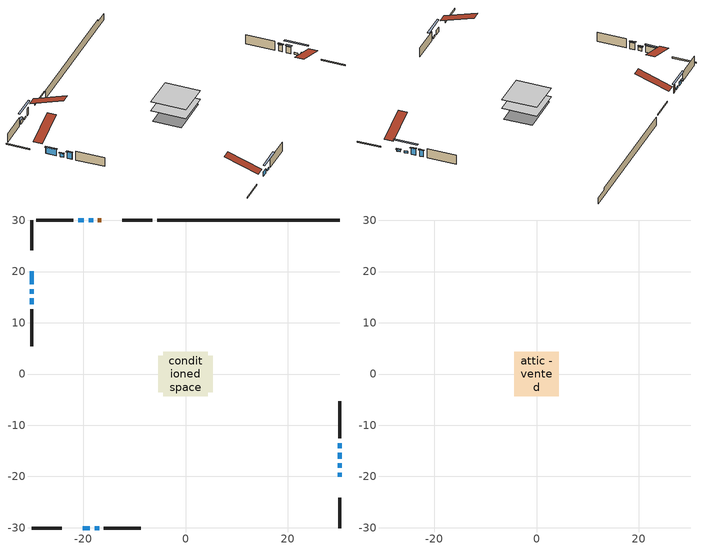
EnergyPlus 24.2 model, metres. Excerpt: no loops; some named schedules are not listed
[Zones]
conditioned space
 floor adiabatic (AdiabaticFloorConstruction): -4.36,-4.36 -4.36,4.36 4.36,4.36 4.36,-4.36 z0.91
 floor foundation (Slab1 construction): -5.35,-3.55 -5.35,3.55 5.35,3.55 5.35,-3.55 z-1.23
 wall outside (RimJoist1 construction): -6.46,30.07 -12.34,30.07 / -30.07,-30.07 -24.19,-30.07 / -30.07,30.07 -30.07,24.19 / 30.07,-30.07 30.07,-24.19 z0.91:1.21
 wall outside (AdiabaticWallConstruction 1): -16.43,30.07 -17.1,30.07 z0.91:2.94
 wall outside (AdiabaticWallConstruction): -20.1,-30.07 -18.65,-30.07 z0.91:2.13; 30.07,-20.1 30.07,-19.23 / 30.07,-18.31 30.07,-17.44 / -18.03,30.07 -18.9,30.07 / -17.73,-30.07 -16.86,-30.07 z0.91:1.45; 30.07,-16.52 30.07,-15.4 / 30.07,-14.47 30.07,-13.5 / -30.07,20.1 -30.07,17.51 / -30.07,14.79 -30.07,13.62 z0.91:2.64; -19.82,30.07 -20.97,30.07 / -30.07,16.58 -30.07,15.71 z0.91:1.9
 wall outside (Wall1 construction): -21.9,30.07 -29.14,30.07 / -15.93,-30.07 -8.69,-30.07 / -30.07,12.69 -30.07,5.45 / 30.07,-12.57 30.07,-5.33 z0.91:3.35
 wall foundation (FoundationWall1 construction): -5.54,30.07,-1.23 -5.54,30.07,0.91 26.51,30.07,0.91 26.51,30.07,0.39 30.07,30.07,0.39 30.07,30.07,-1.23
 window (WindowConstruction 6): -20.1,-30.07 -18.65,-30.07 z0.91:2.13
 window (WindowConstruction 7): 30.07,-20.1 30.07,-19.23 z0.91:1.44
 window (WindowConstruction 8): 30.07,-18.31 30.07,-17.44 z0.91:1.44
 window (WindowConstruction 9): -18.03,30.07 -18.9,30.07 z0.91:1.44
 window (WindowConstruction 10): -17.72,-30.07 -16.86,-30.07 z0.91:1.44
 window (WindowConstruction): 30.07,-16.51 30.07,-15.4 z0.91:2.64
 window (WindowConstruction 1): 30.07,-14.47 30.07,-13.5 z0.91:2.64
 window (WindowConstruction 2): -19.82,30.07 -20.97,30.07 z0.91:1.9
 window (WindowConstruction 3): -30.07,20.1 -30.07,17.51 z0.91:2.64
 window (WindowConstruction 4): -30.07,16.58 -30.07,15.71 z0.91:1.9
 window (WindowConstruction 5): -30.07,14.79 -30.07,13.62 z0.91:2.64
 door (Door): -16.43,30.07 -17.1,30.07 z0.91:2.94
 ceiling adiabatic (AdiabaticFloorConstruction): 4.36,-4.36 4.36,4.36 -4.36,4.36 -4.36,-4.36 z0.91
attic - vented
 floor to conditioned space (Floor1 construction Reversed): -4.36,-4.36 -4.36,4.36 4.36,4.36 4.36,-4.36 z3.35
 roof outside (Roof1 construction): -15.51,30.07,3.35 -15.51,21.58,6.18 -13.27,21.58,6.18 -13.27,30.07,3.35; -21.03,-30.07,3.35 -21.03,-21.58,6.18 -23.26,-21.58,6.18 -23.26,-30.07,3.35; -30.07,21.03,3.35 -21.58,21.03,6.18 -21.58,23.26,6.18 -30.07,23.26,3.35; 30.07,-21.03,3.35 21.58,-21.03,6.18 21.58,-23.26,6.18 30.07,-23.26,3.35
shading: 30.07,-19.03 30.07,-20.3 30.48,-20.3 30.48,-19.03 z1.64; 30.07,-14.83 30.07,-20.91 30.48,-20.91 30.48,-14.83 z4.05; -21.5,30.07 -15.42,30.07 -15.42,30.48 -21.5,30.48 z4.05; -14.25,-30.07 -20.33,-30.07 -20.33,-30.48 -14.25,-30.48 z4.05; 30.07,-15.2 30.07,-16.72 30.48,-16.72 30.48,-15.2 z2.84; 30.07,-13.3 30.07,-14.67 30.48,-14.67 30.48,-13.3 z2.84; -21.17,30.07 -19.62,30.07 -19.62,30.48 -21.17,30.48 z2.1; -30.07,17.3 -30.07,20.3 -30.48,20.3 -30.48,17.3 z2.84; -30.07,15.51 -30.07,16.78 -30.48,16.78 -30.48,15.51 z2.1; -30.07,13.42 -30.07,14.99 -30.48,14.99 -30.48,13.42 z2.84
[Building]
Building 1: Terrain=Suburbs
[Site:Location]
Quebec Intl AP_QC: Latitude {deg}=46.8; Longitude {deg}=-71.38; Time Zone {hr}=-5; Elevation {m}=74; Keep Site Location Information=Yes
[Site:GroundTemperature:Shallow]
0.0108218, -2.24938, -2.43038, -1.3578, 2.94801, 7.23376, 10.9493, 13.303, 13.5029, 11.5886, 7.96783, 3.81355
[Site:WaterMainsTemperature]
Calculation Method=Schedule; Temperature Schedule=mains temperature schedule
[Material] Roughness=Rough; Thermal Absorptance=0.9
Name | Thickness {m} | Conductivity {W/m-K} | Density {kg/m3} | Specific Heat {J/kg-K} | Solar Absorptance | Visible Absorptance
asphalt or fiberglass shingles | 0.00635 | 0.162714 | 1121.4 | 1465.45 | 0.4 | 0.4
ceiling loosefill ins | 0.169333 | 0.0480833 | 16.02 | 1046.75 | 0.7 | 0.7
ceiling stud and cavity | 0.1397 | 0.505323 | 65.682 | 1177.47 | 0.7 | 0.7
concrete 4.0 in. | 0.1016 | 1.803125 | 2242.8 | 837.4 | 0.7 | 0.7
concrete 8.0 in. | 0.2032 | 1.803125 | 2242.8 | 837.4 | 0.7 | 0.7
door material | 0.04445 | 0.0451087 | 512.64 | 1214.23 | 0.7 | 0.7
exterior vertical ins | 0.0410211 | 0.029427 | 32.04 | 1214.23 | 0.7 | 0.7
floor covering | 0.0127 | 0.0433444 | 54.468 | 1339.84 | 0.6 | 0.6
floor rigid ins; wall rigid ins | 0.512978 | 0.029427 | 32.04 | 1214.23 | 0.7 | 0.7
floor stud and cavity | 0.1397 | 1.75129 | 37.0049 | 1207.88 | 0.7 | 0.7
furniture material conditioned space 1 | 0.1524 | 0.115458 | 640.8 | 1214.23 | 0.6 | 0.6
gypsum board | 0.0127 | 0.160291 | 801 | 837.4 | 0.6 | 0.6
gypsum board 1 | 0.0127 | 0.160291 | 801 | 837.4 | 0.7 | 0.7
osb sheathing 0.5 in. | 0.0127 | 0.115458 | 512.64 | 1214.23 | 0.7 | 0.7
osb sheathing 0.75 in. | 0.01905 | 0.115458 | 512.64 | 1214.23 | 0.7 | 0.7
osb sheathing 2.0 in. | 0.0508 | 0.115458 | 512.64 | 1214.23 | 0.7 | 0.7
rim joist stud and cavity | 0.0508 | 0.0293615 | 125.044 | 1163.47 | 0.6 | 0.6
wall stud and cavity | 0.1397 | 0.115992 | 139.0536 | 1170.24 | 0.7 | 0.7
wall stud and cavity 1 | 0.0889 | 0.380278 | 52.3479 | 1209.89 | 0.7 | 0.7
wall stud and cavity 2 | 0.0889 | 0.391764 | 83.0341 | 1211.67 | 0.7 | 0.7
wood siding | 0.0254 | 0.102417 | 544.68 | 1172.36 | 0.4 | 0.4
wood siding 1; wood siding 2; wood siding 3 | 0.0254 | 0.102417 | 544.68 | 1172.36 | 0.7 | 0.7
[WindowMaterial:SimpleGlazingSystem]
Name | U-Factor {W/m2-K} | Solar Heat Gain Coefficient
WindowMaterial | 3.08997 | 0.53
WindowMaterial 1 | 3.14959 | 0.6
WindowMaterial 2 | 3.12971 | 0.58
WindowMaterial 3 | 3.20069 | 0.66
WindowMaterial 4 | 3.10814 | 0.55
WindowMaterial 5 | 3.16321 | 0.62
WindowMaterial 6 | 6.70685 | 0.75
WindowMaterial 7 | 3.0082 | 0.44
[Construction]
AdiabaticFloorConstruction: floor stud and cavity, floor rigid ins, osb sheathing 0.75 in., floor covering
AdiabaticWallConstruction: wood siding 2, wall rigid ins, wall stud and cavity 1, gypsum board
AdiabaticWallConstruction 1: wood siding 3, wall rigid ins, wall stud and cavity 1, gypsum board
Door: door material
Floor1 construction Reversed: gypsum board, ceiling stud and cavity, ceiling loosefill ins
FoundationWall1 construction: concrete 8.0 in., gypsum board 1
furniture construction conditioned space 1: furniture material conditioned space 1
PartitionWallConstruction: gypsum board, wall stud and cavity 2, gypsum board
RimJoist1 construction: wood siding 1, osb sheathing 2.0 in., rim joist stud and cavity
Roof1 construction: asphalt or fiberglass shingles
Slab1 construction: concrete 4.0 in.
Wall1 construction: wood siding, osb sheathing 0.5 in., wall stud and cavity, gypsum board
WindowConstruction: WindowMaterial
WindowConstruction 1: WindowMaterial 1
WindowConstruction 10; WindowConstruction 7; WindowConstruction 8; WindowConstruction 9: WindowMaterial 7
WindowConstruction 2: WindowMaterial 2
WindowConstruction 3: WindowMaterial 3
WindowConstruction 4: WindowMaterial 4
WindowConstruction 5: WindowMaterial 5
WindowConstruction 6: WindowMaterial 6
[Zone] Multiplier=1; Part of Total Floor Area=Yes
Name | Volume {m3}
attic - vented | 34.9058
conditioned space | 361.5
[Space]
Name | Zone | Volume {m3}
attic - vented 1 | attic - vented | 34.9058
conditioned space 1 | conditioned space | 361.5
[ZoneInfiltration:EffectiveLeakageArea]
infil attic - vented 1: Zone or Space=attic - vented 1; Schedule=Always On Discrete; Effective Air Leakage Area {cm2}=2805.42; Stack Coefficient=0.000196794; Wind Coefficient=9.47821e-06
[ZoneMixing]
whole house fan mix: Zone or Space=attic - vented; Schedule=Always On Continuous; Design Flow Rate Calculation Method=Flow/Zone; Design Flow Rate {m3/s}=0; Source Zone or Space=conditioned space
[SurfaceProperty:ExposedFoundationPerimeter]
Slab1: Exposed Perimeter Calculation Method=TotalExposedPerimeter; Total Exposed Perimeter {m}=35.602
[InternalMass] Zone or ZoneList=conditioned space; Space or SpaceList=conditioned space 1
Name | Construction | Surface Area {m2}
furniture mass conditioned space 1 | furniture construction conditioned space 1 | 60.8002
partition wall mass | PartitionWallConstruction | 152.001
[Lights]
interior lighting: Zone or ZoneList or Space or SpaceList=conditioned space 1; Schedule=interior lighting schedule; Design Level Calculation Method=LightingLevel; Lighting Level {W}=343.2; Return Air Fraction=0; Fraction Radiant=0.6; Fraction Visible=0.2; Fraction Replaceable=1
[People]
occupants: Zone or ZoneList or Space or SpaceList=conditioned space 1; Number of People Schedule=occupants schedule; Number of People Calculation Method=People; Number of People=3; Fraction Radiant=0.314171; Sensible Heat Fraction=0.56303; Activity Level Schedule=occupants activity schedule; Carbon Dioxide Generation Rate {m3/s-W}=0; Enable ASHRAE 55 Comfort Warnings=No; Mean Radiant Temperature Calculation Type=EnclosureAveraged
[ElectricEquipment] Zone or ZoneList or Space or SpaceList=conditioned space 1; Design Level Calculation Method=EquipmentLevel
Name | Schedule | Design Level {W} | Fraction Latent | Fraction Radiant | Fraction Lost
clothes dryer | clothes dryer schedule | 140.772 | 0.015 | 0.081 | 0.85
clothes washer | clothes washer schedule | 32.1985 | 0.03 | 0.162 | 0.7
cooking range | cooking range schedule | 215.147 | 0.08 | 0.432 | 0.2
dishwasher | dishwasher schedule | 66.8632 | 0.3 | 0.18 | 0.4
fridge | fridge schedule | 72.9452 | 0 | 0.6 | 0
mech vent bath fan 0 | mech vent bath fan 0 schedule | 50.2 | 0 | 0 | 1
mech vent bath fan 1 | mech vent bath fan 1 schedule | 50.2 | 0 | 0 | 1
mech vent house fan | mech vent house fan schedule | 0 | 0 | 0 | 1
mech vent house fan cfis | mech vent house fan cfis schedule | 0 | 0 | 0 | 0
mech vent range fan 0 | mech vent range fan 0 schedule | 57 | 0 | 0 | 1
misc plug loads | misc plug loads schedule | 494.7 | 0.045 | 0.513 | 0.1
whole house fan | Always On Discrete | 0 | 0 | 0 | 1
[OtherEquipment] Zone or ZoneList or Space or SpaceList=conditioned space 1; Design Level Calculation Method=EquipmentLevel
Name | Fuel Type | Schedule | Design Level {W} | Fraction Latent | Fraction Radiant | Fraction Lost
clothes dryer 1 | Electricity | clothes dryer schedule | 0 | 0.015 | 0.081 | 0.85
cooking range 1 | Electricity | cooking range schedule | 0 | 0.08 | 0.432 | 0.2
general water use latent | None | general water use schedule | 62.594 | 1 | 0 | 0
general water use sensible | None | general water use schedule | -61.6891 | 0 | 0.6 | 0
mech vent house fan latent load | None | Always On Discrete | 0 | 1 | 0 | 0
mech vent house fan sensible load | None | Always On Discrete | 0 | 0 | 0 | 0
water heater energy adjustment1 | Electricity | Always On Discrete | 0.01 | 0 | 0 | 1
[ZoneInfiltration:DesignFlowRate] Zone or ZoneList or Space or SpaceList=conditioned space 1; Schedule=Always On Discrete; Design Flow Rate Calculation Method=Flow/Zone; Design Flow Rate {m3/s}=0
infil flow; natural vent flow; whole house fan flow
[ZoneControl:Thermostat]
conditioned space Thermostat: Zone or ZoneList=conditioned space; Control Type Schedule=conditioned space Thermostat Schedule; Control 1=conditioned space temperature setpoint; Temperature Difference Between Cutout And Setpoint {deltaC}=0
[ZoneHVAC:Baseboard:Convective:Electric]
electric baseboard: Availability Schedule=Always On Discrete; Heating Design Capacity {W}=9208.29; Efficiency=1
[Zone equipment]
conditioned space: electric baseboard
[Foundation:Kiva]
Foundation Kiva 1: Initial Indoor Air Temperature {C}=18; Wall Height Above Grade {m}=0.910011; Wall Depth Below Slab {m}=0.2032; Custom Block Material Name 1=exterior vertical ins; Custom Block Depth 1 {m}=2.14; Custom Block X Position 1 {m}=0.2159; Custom Block Z Position 1 {m}=0
[Foundation:Kiva:Settings]
Soil Conductivity {W/m-K}=0.849921; Soil Density {kg/m3}=1842.3; Soil Specific Heat {J/kg-K}=418.7; Ground Solar Absorptivity=0.9; Ground Thermal Absorptivity=0.9; Ground Surface Roughness {m}=0.03; Far-Field Width {m}=40; Deep-Ground Boundary Condition=ZeroFlux; Deep-Ground Depth {m}=40; Minimum Cell Dimension {m}=0.2; Maximum Cell Growth Coefficient=3; Simulation Timestep=Timestep
[Exterior:Lights]
exterior lighting: Schedule=exterior lighting schedule; Design Level {W}=75.6
[EnergyManagementSystem:GlobalVariable]
infil_program_Qfan
infil_program_Qinf
natural_vent_program_Qnv
natural_vent_program_Qwhf
[EnergyManagementSystem:Sensor]
Name | Output:Variable or Output:Meter Index Key | Output:Variable or Output:Meter
airflow_gain | infil flow | Infiltration Sensible Heat Gain Energy
airflow_gain_1 | natural vent flow | Infiltration Sensible Heat Gain Energy
airflow_gain_2 | whole house fan flow | Infiltration Sensible Heat Gain Energy
airflow_loss | infil flow | Infiltration Sensible Heat Loss Energy
airflow_loss_1 | natural vent flow | Infiltration Sensible Heat Loss Energy
airflow_loss_2 | whole house fan flow | Infiltration Sensible Heat Loss Energy
clg_load_cond |  | Cooling:EnergyTransfer:Zone:CONDITIONED SPACE
clg_sp_s; clg_sp_s_1 | cooling setpoint | Schedule Value
clothes_dryer_exhaust_0_sch_s | clothes dryer exhaust 0 schedule | Schedule Value
conditioned_space_clg_unmet_s | conditioned space | Zone Cooling Setpoint Not Met Time
conditioned_space_htg_unmet_s | conditioned space | Zone Heating Setpoint Not Met Time
cool_season | cooling season schedule | Schedule Value
fridge_tin_s | conditioned space | Zone Mean Air Temperature
htg_load_cond |  | Heating:EnergyTransfer:Zone:CONDITIONED SPACE
htg_sp_s; htg_sp_s_1 | heating setpoint | Schedule Value
ig_ee_conv | clothes dryer | Electric Equipment Convective Heating Energy
ig_ee_conv_2 | cooking range | Electric Equipment Convective Heating Energy
ig_ee_conv_4 | fridge | Electric Equipment Convective Heating Energy
ig_ee_conv_5 | misc plug loads | Electric Equipment Convective Heating Energy
ig_ee_conv_6 | whole house fan | Electric Equipment Convective Heating Energy
ig_ee_rad | clothes dryer | Electric Equipment Radiant Heating Energy
ig_ee_rad_2 | cooking range | Electric Equipment Radiant Heating Energy
ig_ee_rad_4 | fridge | Electric Equipment Radiant Heating Energy
ig_ee_rad_5 | misc plug loads | Electric Equipment Radiant Heating Energy
ig_ee_rad_6 | whole house fan | Electric Equipment Radiant Heating Energy
ig_lgt_conv | interior lighting | Lights Convective Heating Energy
ig_lgt_rad | interior lighting | Lights Radiant Heating Energy
ig_lgt_vis | interior lighting | Lights Visible Radiation Heating Energy
ig_oe_conv | clothes dryer 1 | Other Equipment Convective Heating Energy
ig_oe_conv_1 | cooking range 1 | Other Equipment Convective Heating Energy
ig_oe_conv_2 | general water use latent | Other Equipment Convective Heating Energy
ig_oe_conv_3 | general water use sensible | Other Equipment Convective Heating Energy
ig_oe_conv_4 | water heater energy adjustment1 | Other Equipment Convective Heating Energy
ig_oe_rad | clothes dryer 1 | Other Equipment Radiant Heating Energy
ig_oe_rad_1 | cooking range 1 | Other Equipment Radiant Heating Energy
ig_oe_rad_2 | general water use latent | Other Equipment Radiant Heating Energy
ig_oe_rad_3 | general water use sensible | Other Equipment Radiant Heating Energy
ig_oe_rad_4 | water heater energy adjustment1 | Other Equipment Radiant Heating Energy
ig_ppl_conv | occupants | People Convective Heating Energy
ig_ppl_rad | occupants | People Radiant Heating Energy
im_conv | furniture mass conditioned space 1 | Surface Inside Face Convection Heat Gain Energy
im_conv_1 | partition wall mass | Surface Inside Face Convection Heat Gain Energy
im_ig | furniture mass conditioned space 1 | Surface Inside Face Internal Gains Radiation Heat Gain Energy
im_ig_1 | partition wall mass | Surface Inside Face Internal Gains Radiation Heat Gain Energy
im_lgt | furniture mass conditioned space 1 | Surface Inside Face Lights Radiation Heat Gain Energy
im_lgt_1 | partition wall mass | Surface Inside Face Lights Radiation Heat Gain Energy
im_sol | furniture mass conditioned space 1 | Surface Inside Face Solar Radiation Heat Gain Energy
im_sol_1 | partition wall mass | Surface Inside Face Solar Radiation Heat Gain Energy
im_surf | furniture mass conditioned space 1 | Surface Inside Face Net Surface Thermal Radiation Heat Gain Energy
im_surf_1 | partition wall mass | Surface Inside Face Net Surface Thermal Radiation Heat Gain Energy
mech_vent_bath_fan_0_sch_s | mech vent bath fan 0 schedule | Schedule Value
mech_vent_bath_fan_1_sch_s | mech vent bath fan 1 schedule | Schedule Value
mech_vent_range_fan_0_sch_s | mech vent range fan 0 schedule | Schedule Value
mv_conv | mech vent bath fan 0 | Electric Equipment Convective Heating Energy
mv_conv_1 | mech vent bath fan 1 | Electric Equipment Convective Heating Energy
mv_conv_2 | mech vent house fan | Electric Equipment Convective Heating Energy
mv_conv_3 | mech vent house fan cfis | Electric Equipment Convective Heating Energy
mv_conv_4 | mech vent range fan 0 | Electric Equipment Convective Heating Energy
mv_conv_5 | mech vent house fan latent load | Other Equipment Convective Heating Energy
mv_conv_6 | mech vent house fan sensible load | Other Equipment Convective Heating Energy
mv_rad | mech vent bath fan 0 | Electric Equipment Radiant Heating Energy
mv_rad_1 | mech vent bath fan 1 | Electric Equipment Radiant Heating Energy
mv_rad_2 | mech vent house fan | Electric Equipment Radiant Heating Energy
mv_rad_3 | mech vent house fan cfis | Electric Equipment Radiant Heating Energy
mv_rad_4 | mech vent range fan 0 | Electric Equipment Radiant Heating Energy
mv_rad_5 | mech vent house fan latent load | Other Equipment Radiant Heating Energy
mv_rad_6 | mech vent house fan sensible load | Other Equipment Radiant Heating Energy
natural_vent_s | natural vent schedule | Schedule Value
out_pb_s |  | Site Outdoor Air Barometric Pressure
out_wt_s |  | Site Outdoor Air Humidity Ratio
site_vw_s |  | Site Wind Speed
ss_back_out | Window1 | Surface Window Shortwave from Zone Back Out Window Heat Transfer Rate
ss_back_out_1 | Window10 | Surface Window Shortwave from Zone Back Out Window Heat Transfer Rate
ss_back_out_10 | Window9 | Surface Window Shortwave from Zone Back Out Window Heat Transfer Rate
ss_back_out_2 | Window11 | Surface Window Shortwave from Zone Back Out Window Heat Transfer Rate
ss_back_out_3 | Window12 | Surface Window Shortwave from Zone Back Out Window Heat Transfer Rate
ss_back_out_4 | Window13 | Surface Window Shortwave from Zone Back Out Window Heat Transfer Rate
ss_back_out_5 | Window3 | Surface Window Shortwave from Zone Back Out Window Heat Transfer Rate
ss_back_out_6 | Window5 | Surface Window Shortwave from Zone Back Out Window Heat Transfer Rate
ss_back_out_7 | Window6 | Surface Window Shortwave from Zone Back Out Window Heat Transfer Rate
ss_back_out_8 | Window7 | Surface Window Shortwave from Zone Back Out Window Heat Transfer Rate
ss_back_out_9 | Window8 | Surface Window Shortwave from Zone Back Out Window Heat Transfer Rate
ss_conv | Door1 | Surface Inside Face Convection Heat Gain Energy
ss_conv_1 | Window1 | Surface Inside Face Convection Heat Gain Energy
ss_conv_10 | Window8 | Surface Inside Face Convection Heat Gain Energy
ss_conv_11 | Window9 | Surface Inside Face Convection Heat Gain Energy
ss_conv_2 | Window10 | Surface Inside Face Convection Heat Gain Energy
ss_conv_3 | Window11 | Surface Inside Face Convection Heat Gain Energy
ss_conv_4 | Window12 | Surface Inside Face Convection Heat Gain Energy
ss_conv_5 | Window13 | Surface Inside Face Convection Heat Gain Energy
ss_conv_6 | Window3 | Surface Inside Face Convection Heat Gain Energy
ss_conv_7 | Window5 | Surface Inside Face Convection Heat Gain Energy
ss_conv_8 | Window6 | Surface Inside Face Convection Heat Gain Energy
ss_conv_9 | Window7 | Surface Inside Face Convection Heat Gain Energy
ss_ig | Door1 | Surface Inside Face Internal Gains Radiation Heat Gain Energy
ss_ig_1 | Window1 | Surface Inside Face Internal Gains Radiation Heat Gain Energy
ss_ig_10 | Window8 | Surface Inside Face Internal Gains Radiation Heat Gain Energy
ss_ig_11 | Window9 | Surface Inside Face Internal Gains Radiation Heat Gain Energy
ss_ig_2 | Window10 | Surface Inside Face Internal Gains Radiation Heat Gain Energy
ss_ig_3 | Window11 | Surface Inside Face Internal Gains Radiation Heat Gain Energy
ss_ig_4 | Window12 | Surface Inside Face Internal Gains Radiation Heat Gain Energy
ss_ig_5 | Window13 | Surface Inside Face Internal Gains Radiation Heat Gain Energy
ss_ig_6 | Window3 | Surface Inside Face Internal Gains Radiation Heat Gain Energy
ss_ig_7 | Window5 | Surface Inside Face Internal Gains Radiation Heat Gain Energy
ss_ig_8 | Window6 | Surface Inside Face Internal Gains Radiation Heat Gain Energy
ss_ig_9 | Window7 | Surface Inside Face Internal Gains Radiation Heat Gain Energy
ss_lgt | Door1 | Surface Inside Face Lights Radiation Heat Gain Energy
ss_sol | Door1 | Surface Inside Face Solar Radiation Heat Gain Energy
ss_surf | Door1 | Surface Inside Face Net Surface Thermal Radiation Heat Gain Energy
ss_surf_1 | Window1 | Surface Inside Face Net Surface Thermal Radiation Heat Gain Energy
ss_surf_10 | Window8 | Surface Inside Face Net Surface Thermal Radiation Heat Gain Energy
ss_surf_11 | Window9 | Surface Inside Face Net Surface Thermal Radiation Heat Gain Energy
ss_surf_2 | Window10 | Surface Inside Face Net Surface Thermal Radiation Heat Gain Energy
ss_surf_3 | Window11 | Surface Inside Face Net Surface Thermal Radiation Heat Gain Energy
ss_surf_4 | Window12 | Surface Inside Face Net Surface Thermal Radiation Heat Gain Energy
ss_surf_5 | Window13 | Surface Inside Face Net Surface Thermal Radiation Heat Gain Energy
ss_surf_6 | Window3 | Surface Inside Face Net Surface Thermal Radiation Heat Gain Energy
ss_surf_7 | Window5 | Surface Inside Face Net Surface Thermal Radiation Heat Gain Energy
ss_surf_8 | Window6 | Surface Inside Face Net Surface Thermal Radiation Heat Gain Energy
ss_surf_9 | Window7 | Surface Inside Face Net Surface Thermal Radiation Heat Gain Energy
ss_trans_in | Window1 | Surface Window Transmitted Solar Radiation Rate
ss_trans_in_1 | Window10 | Surface Window Transmitted Solar Radiation Rate
ss_trans_in_10 | Window9 | Surface Window Transmitted Solar Radiation Rate
ss_trans_in_2 | Window11 | Surface Window Transmitted Solar Radiation Rate
ss_trans_in_3 | Window12 | Surface Window Transmitted Solar Radiation Rate
ss_trans_in_4 | Window13 | Surface Window Transmitted Solar Radiation Rate
ss_trans_in_5 | Window3 | Surface Window Transmitted Solar Radiation Rate
ss_trans_in_6 | Window5 | Surface Window Transmitted Solar Radiation Rate
ss_trans_in_7 | Window6 | Surface Window Transmitted Solar Radiation Rate
ss_trans_in_8 | Window7 | Surface Window Transmitted Solar Radiation Rate
ss_trans_in_9 | Window8 | Surface Window Transmitted Solar Radiation Rate
ss_trans_out | Window1 | Surface Inside Face Initial Transmitted Diffuse Transmitted Out Window Solar Radiation Rate
ss_trans_out_1 | Window10 | Surface Inside Face Initial Transmitted Diffuse Transmitted Out Window Solar Radiation Rate
ss_trans_out_10 | Window9 | Surface Inside Face Initial Transmitted Diffuse Transmitted Out Window Solar Radiation Rate
ss_trans_out_2 | Window11 | Surface Inside Face Initial Transmitted Diffuse Transmitted Out Window Solar Radiation Rate
ss_trans_out_3 | Window12 | Surface Inside Face Initial Transmitted Diffuse Transmitted Out Window Solar Radiation Rate
ss_trans_out_4 | Window13 | Surface Inside Face Initial Transmitted Diffuse Transmitted Out Window Solar Radiation Rate
ss_trans_out_5 | Window3 | Surface Inside Face Initial Transmitted Diffuse Transmitted Out Window Solar Radiation Rate
ss_trans_out_6 | Window5 | Surface Inside Face Initial Transmitted Diffuse Transmitted Out Window Solar Radiation Rate
ss_trans_out_7 | Window6 | Surface Inside Face Initial Transmitted Diffuse Transmitted Out Window Solar Radiation Rate
ss_trans_out_8 | Window7 | Surface Inside Face Initial Transmitted Diffuse Transmitted Out Window Solar Radiation Rate
ss_trans_out_9 | Window8 | Surface Inside Face Initial Transmitted Diffuse Transmitted Out Window Solar Radiation Rate
s_conv | Floor1 | Surface Inside Face Convection Heat Gain Energy
s_conv_1 | FoundationWall1 | Surface Inside Face Convection Heat Gain Energy
s_conv_10 | Wall1:180 | Surface Inside Face Convection Heat Gain Energy
s_conv_11 | Wall1:270 | Surface Inside Face Convection Heat Gain Energy
s_conv_12 | Wall1:90 | Surface Inside Face Convection Heat Gain Energy
s_conv_2 | inferred conditioned ceiling | Surface Inside Face Convection Heat Gain Energy
s_conv_3 | inferred conditioned floor | Surface Inside Face Convection Heat Gain Energy
s_conv_4 | RimJoist1:0 | Surface Inside Face Convection Heat Gain Energy
s_conv_5 | RimJoist1:180 | Surface Inside Face Convection Heat Gain Energy
s_conv_6 | RimJoist1:270 | Surface Inside Face Convection Heat Gain Energy
s_conv_7 | RimJoist1:90 | Surface Inside Face Convection Heat Gain Energy
s_conv_8 | Slab1 | Surface Inside Face Convection Heat Gain Energy
s_conv_9 | Wall1:0 | Surface Inside Face Convection Heat Gain Energy
s_ig | Floor1 | Surface Inside Face Internal Gains Radiation Heat Gain Energy
s_ig_1 | FoundationWall1 | Surface Inside Face Internal Gains Radiation Heat Gain Energy
s_ig_10 | Wall1:180 | Surface Inside Face Internal Gains Radiation Heat Gain Energy
s_ig_11 | Wall1:270 | Surface Inside Face Internal Gains Radiation Heat Gain Energy
s_ig_12 | Wall1:90 | Surface Inside Face Internal Gains Radiation Heat Gain Energy
s_ig_2 | inferred conditioned ceiling | Surface Inside Face Internal Gains Radiation Heat Gain Energy
s_ig_3 | inferred conditioned floor | Surface Inside Face Internal Gains Radiation Heat Gain Energy
s_ig_4 | RimJoist1:0 | Surface Inside Face Internal Gains Radiation Heat Gain Energy
s_ig_5 | RimJoist1:180 | Surface Inside Face Internal Gains Radiation Heat Gain Energy
s_ig_6 | RimJoist1:270 | Surface Inside Face Internal Gains Radiation Heat Gain Energy
